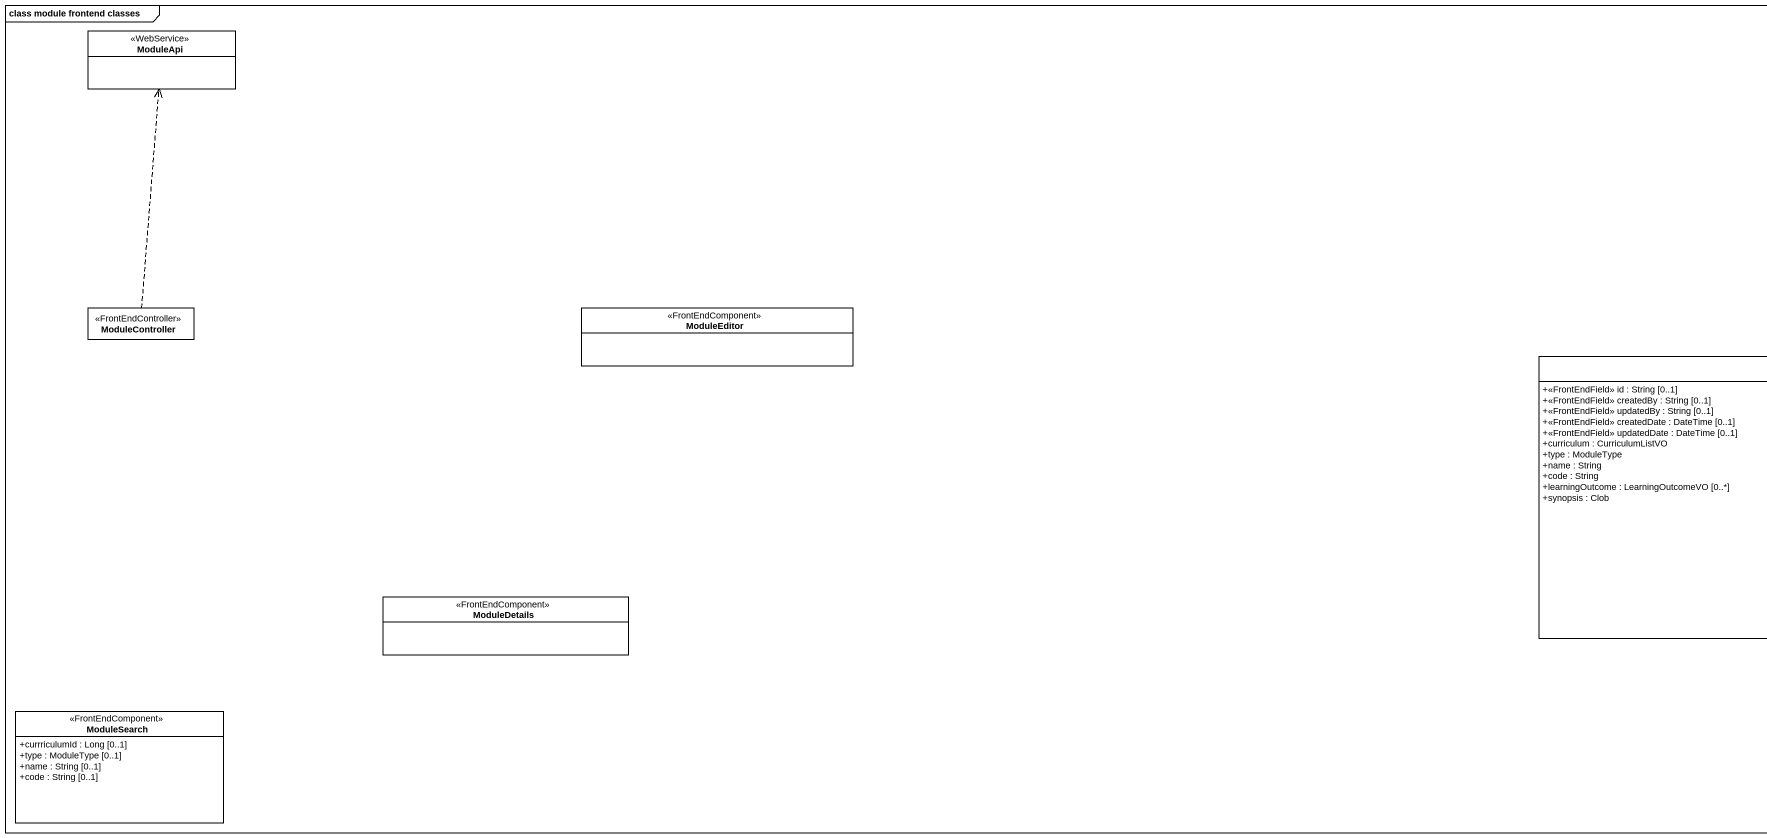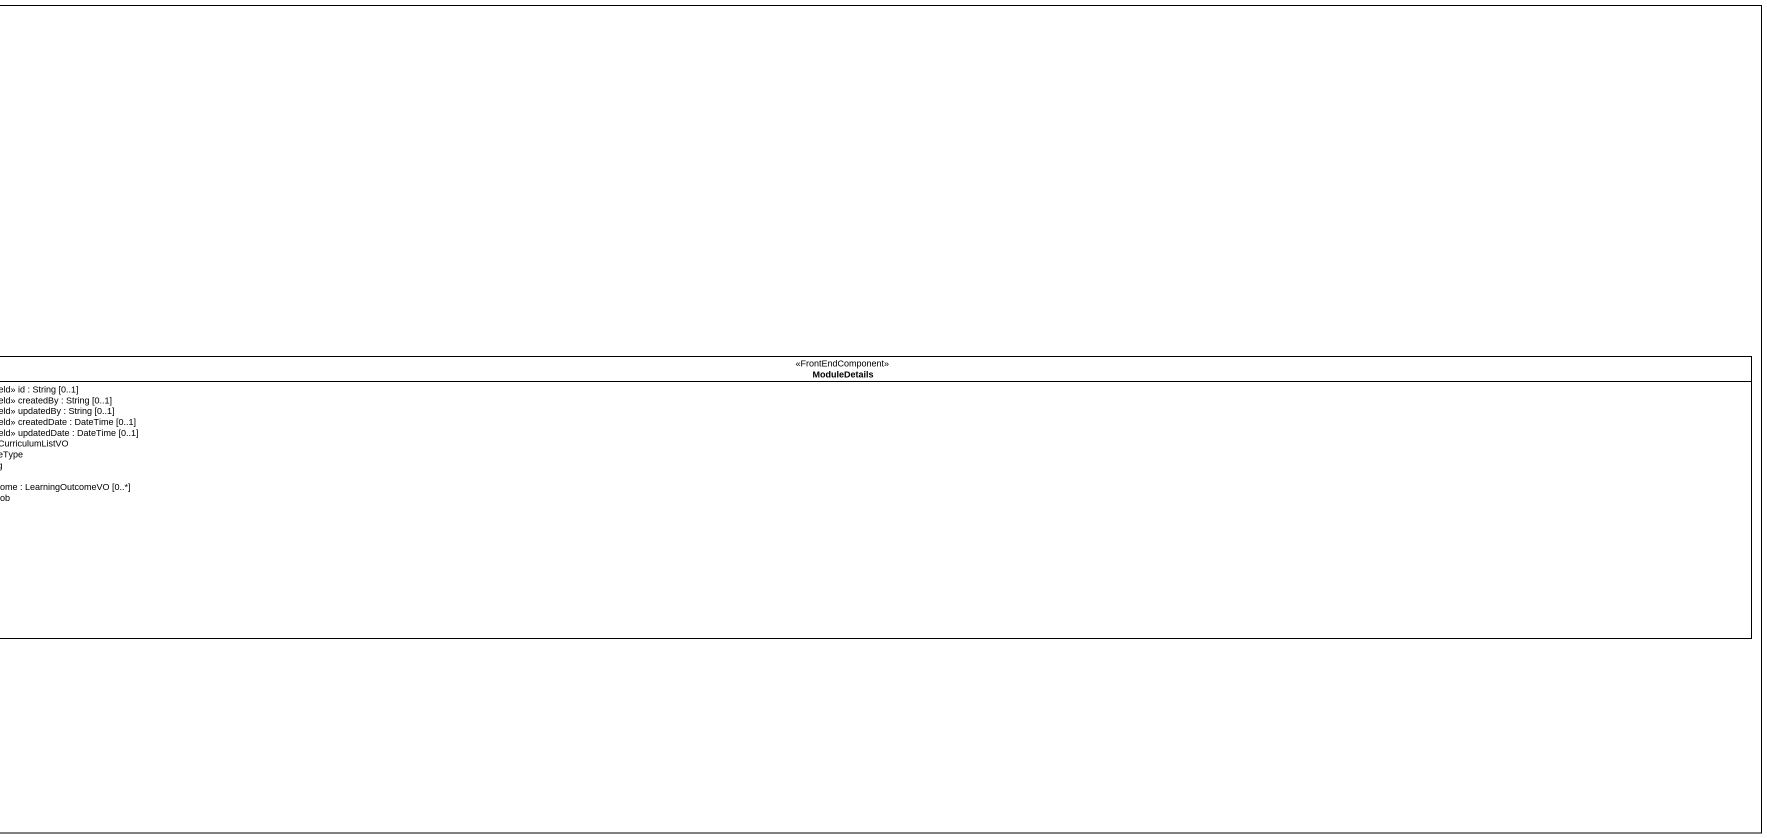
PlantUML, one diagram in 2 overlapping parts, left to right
@startuml
mainframe class module frontend classes
hide circle
hide empty members
skinparam classAttributeIconSize 0
class ModuleApi <<WebService>>
class ModuleController <<FrontEndController>>
class ModuleEditor <<FrontEndComponent>>
class ModuleDetails <<FrontEndComponent>> {
  +<<FrontEndField>> id : String [0..1]
  +<<FrontEndField>> createdBy : String [0..1]
  +<<FrontEndField>> updatedBy : String [0..1]
  +<<FrontEndField>> createdDate : DateTime [0..1]
  +<<FrontEndField>> updatedDate : DateTime [0..1]
  +curriculum : CurriculumListVO
  +type : ModuleType
  +name : String
  +code : String
  +learningOutcome : LearningOutcomeVO [0..*]
  +synopsis : Clob
}
class "ModuleDetails" as ModuleDetails_2 <<FrontEndComponent>>
class ModuleSearch <<FrontEndComponent>> {
  +currriculumId : Long [0..1]
  +type : ModuleType [0..1]
  +name : String [0..1]
  +code : String [0..1]
}
ModuleController .up.> ModuleApi
@enduml
